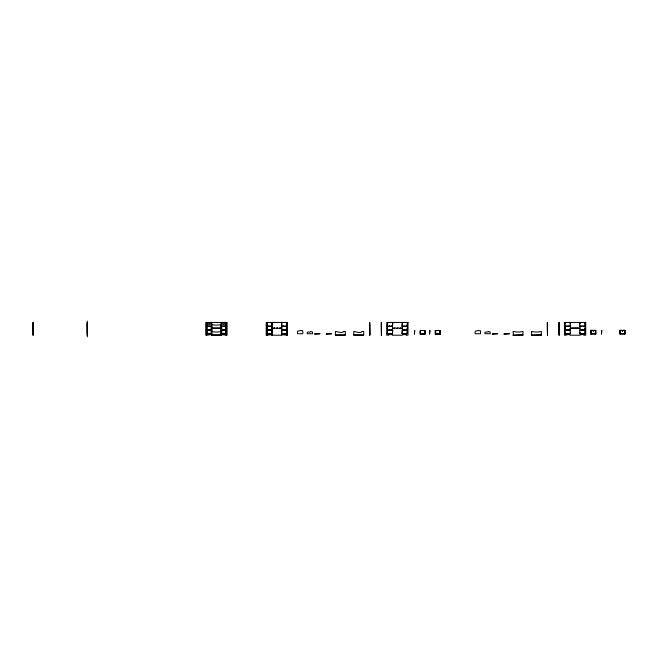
<?xml version="1.0" encoding="UTF-8"?>
<svg xmlns="http://www.w3.org/2000/svg" width="658" height="658" viewBox="0 0 658 658"><rect width="100%" height="100%" fill="white"/><g stroke="black" fill="none" stroke-linecap="round" stroke-linejoin="round"><path stroke-width="0.99" d="M593.368 331.106L593.878 330.234L595.918 330.234L595.918 334.034L590.662 334.034L590.662 330.234L592.71 330.234L593.212 331.106M622.55 331.106L623.06 330.234L625.1 330.234L625.1 334.034L619.844 334.034L619.844 330.234L621.892 330.234L622.394 331.106M206.711 322.823C208.751 323.317 209.45 323.317 211.489 322.823M221.417 322.823C223.457 323.317 224.156 323.317 226.204 322.823M206.711 323.991C208.751 324.484 209.45 324.484 211.489 323.991M221.417 323.991C223.457 324.484 224.156 324.484 226.204 323.991M211.489 324.493C214.368 325.348 218.546 325.348 221.417 324.493M206.415 326.039L211.786 326.039M221.121 326.039L226.492 326.039M206.415 326.327L211.786 326.327M221.121 326.327L226.492 326.327M211.489 327.988L221.417 327.988M211.489 328.284L221.417 328.284M206.768 329.535L211.432 329.535M221.475 329.535L226.146 329.535M206.768 329.831L211.637 329.831M221.475 329.831L226.344 329.831M206.415 329.888L207.056 329.888M225.85 329.888L226.492 329.888M206.415 330.036L211.786 330.036M221.121 330.036L226.492 330.036M206.415 330.176L211.786 330.176M221.121 330.176L226.492 330.176M595.63 330.53L591.246 330.53L590.958 331.402M591.246 330.818L590.958 334.034M211.489 331.402C214.368 332.257 218.546 332.257 221.417 331.402M424.928 331.55L424.928 332.718M590.958 331.986L590.958 332.57M206.415 332.364L207.056 332.364M225.85 332.364L226.492 332.364M590.958 333.154L591.246 334.034M206.768 333.392L211.432 333.392M221.475 333.392L226.146 333.392M206.768 333.68L211.637 333.68M221.475 333.68L226.344 333.68M206.415 333.738L211.786 333.738M221.121 333.738L226.492 333.738M435.431 333.738L440.103 333.738M590.958 333.738L595.63 333.738M620.14 333.738L624.812 333.738M206.563 333.886L211.637 333.886M221.269 333.886L226.344 333.886M206.415 334.034L211.786 334.034M221.121 334.034L226.492 334.034M420.265 334.034L424.928 334.034L424.928 330.53M440.309 334.034L435.431 334.034L435.431 330.53M211.489 334.618L205.831 335.202L205.831 322.445L227.076 322.445L227.076 335.202L221.417 334.618M271.877 334.618L266.219 335.202L266.219 322.445L287.464 322.445L287.464 335.202L281.797 334.618M211.489 334.906L221.417 334.906M335.399 334.906L345.318 334.906M353.782 334.906L363.709 334.906M87.341 335.202L87.053 322.395M624.812 334.034L624.812 330.53L620.14 330.53L620.14 334.034M624.516 330.53L624.516 334.034M620.428 330.53L620.428 334.034M595.63 334.034L595.63 333.154L595.334 334.034M559.21 322.395L559.21 335.202L558.913 322.395M559.061 323.703L559.061 335.202M547.538 322.395L547.538 335.202L547.242 322.395M547.39 323.703L547.39 335.202M541.115 335.202L541.402 331.402C538.507 332.241 534.395 332.232 531.483 331.402L531.779 335.202M522.732 335.202L523.02 331.402C520.133 332.224 515.979 332.274 513.1 331.402L513.388 335.202M440.103 330.53L440.103 334.034M439.815 330.53L439.815 333.738M435.728 330.53L435.728 333.738M423.176 334.034L422.008 334.034M381.508 322.395L381.508 335.202L381.212 322.395M381.36 323.703L381.36 335.202M369.837 322.395L369.837 335.202L369.541 322.395M369.689 323.703L369.689 335.202M286.88 322.395L286.88 335.202M286.732 323.703L286.732 335.202M286.584 322.395L286.584 335.202M281.797 322.395L281.797 335.202L271.877 335.202L271.877 322.395M281.649 323.703L281.649 335.202M281.509 322.395L281.509 335.202M272.165 322.395L272.165 335.202M272.025 323.703L272.025 335.202M267.09 322.395L267.09 335.202M266.942 323.703L266.942 335.202M266.803 322.395L266.803 335.202M226.492 322.395L226.492 335.202M226.344 323.703L226.344 335.202M226.204 322.395L226.204 335.202M225.85 326.039L225.85 329.535M225.85 330.176L225.85 333.68M224.394 326.327L223.226 326.327M221.762 326.039L221.762 329.535M221.762 330.176L221.762 333.68M221.417 322.395L221.417 335.202L211.489 335.202L211.432 330.176M221.269 323.703L221.269 335.202M221.121 322.395L221.121 335.202M211.786 322.395L211.786 335.202M211.637 323.703L211.637 335.202M211.489 322.395L211.432 329.831M211.144 326.039L211.144 329.535M211.144 330.176L211.144 333.68M209.688 326.327L208.52 326.327M207.056 326.039L207.056 329.535M207.056 330.176L207.056 333.68M206.711 322.395L206.711 335.202M206.563 323.703L206.563 335.202M206.415 322.395L206.415 335.202M87.341 321.17L87.341 336.83M87.193 323.703L87.193 335.202M33.188 322.395L33.188 335.202L32.9 322.395M33.048 323.703L33.048 335.202M343.863 331.402C342.168 333.754 337.653 331.64 335.399 331.402L335.399 335.202L345.318 335.202L345.318 331.402L343.863 331.402M362.245 331.402C360.568 333.771 356.011 331.673 353.782 331.402L353.782 335.202L363.709 335.202L363.709 331.402L362.245 331.402M300.69 330.53C298.025 331.657 297.169 329.617 297.424 333.738L302.795 333.738L302.795 330.818L300.69 330.53M310.502 331.698C309.178 332.849 306.48 330.81 307.237 333.738L312.599 333.738L312.311 331.698L310.502 331.698M478.391 330.53C475.726 331.657 474.87 329.617 475.125 333.738L480.496 333.738L480.496 330.818L478.391 330.53M488.203 331.698C486.879 332.849 484.181 330.81 484.938 333.738L490.3 333.738L490.013 331.698L488.203 331.698M408.001 322.445L386.756 322.445L386.756 335.202L388.508 335.202L388.508 334.618L392.423 334.618L392.423 335.202L402.342 335.202L402.342 334.618L406.249 334.618L406.249 335.202L408.001 335.202L408.001 322.445M585.702 322.445L564.457 322.445L564.457 335.202L566.209 335.202L566.209 334.618L570.124 334.618L570.124 335.202L580.043 335.202L580.043 334.618L583.95 334.618L583.95 335.202L585.702 335.202L585.702 322.445M387.636 323.029L387.34 326.533L387.636 323.029M392.711 323.029L392.423 326.533L392.711 323.029M402.342 323.029L402.054 326.533L402.342 323.029M407.417 323.029L407.129 326.533L407.417 323.029M565.337 323.029L565.041 324.197L565.337 323.029M570.412 323.029L570.124 324.197L570.412 323.029M580.043 323.029L579.747 324.197L580.043 323.029M585.118 323.029L584.83 324.197L585.118 323.029M565.337 325.365L565.041 326.533L565.337 325.365M570.412 325.365L570.124 326.533L570.412 325.365M580.043 325.365L579.747 326.533L580.043 325.365M585.118 325.365L584.83 326.533L585.118 325.365M269.188 326.039L267.444 326.327L269.188 326.039M271.524 326.039L269.772 326.327L271.524 326.039M283.902 326.039L282.15 326.327L283.902 326.039M286.23 326.039L284.486 326.327L286.23 326.039M389.733 326.039L387.981 326.327L389.733 326.039M392.069 326.039L390.317 326.327L392.069 326.039M404.448 326.039L402.696 326.327L404.448 326.039M406.776 326.039L405.024 326.327L406.776 326.039M566.267 326.039L565.683 326.327L566.267 326.039M567.435 326.039L566.851 326.327L567.435 326.039M568.602 326.039L568.019 326.327L568.602 326.039M569.77 326.039L569.186 326.327L569.77 326.039M580.981 326.039L580.397 326.327L580.981 326.039M582.141 326.039L581.557 326.327L582.141 326.039M583.309 326.039L582.725 326.327L583.309 326.039M584.477 326.039L583.893 326.327L584.477 326.039M387.636 327.7L387.34 328.868L387.636 327.7M392.711 327.7L392.423 328.868L392.711 327.7M402.342 327.7L402.054 328.868L402.342 327.7M407.417 327.7L407.129 328.868L407.417 327.7M565.337 327.7L565.041 328.868L565.337 327.7M570.412 327.7L570.124 328.868L570.412 327.7M580.043 327.7L579.747 328.868L580.043 327.7M585.118 327.7L584.83 328.868L585.118 327.7M274.797 327.988L273.045 328.284L274.797 327.988M277.709 327.988L275.965 328.284L277.709 327.988M280.629 327.988L278.877 328.284L280.629 327.988M395.343 327.988L393.591 328.284L395.343 327.988M398.255 327.988L396.503 328.284L398.255 327.988M401.174 327.988L399.422 328.284L401.174 327.988M571.876 327.988L571.292 328.284L571.876 327.988M573.036 327.988L572.46 328.284L573.036 327.988M574.204 327.988L573.62 328.284L574.204 327.988M575.372 327.988L574.788 328.284L575.372 327.988M576.54 327.988L575.956 328.284L576.54 327.988M577.708 327.988L577.124 328.284L577.708 327.988M578.875 327.988L578.292 328.284L578.875 327.988M269.188 329.888L267.444 330.176L269.188 329.888M271.524 329.888L269.772 330.176L271.524 329.888M283.902 329.888L282.15 330.176L283.902 329.888M286.23 329.888L284.486 330.176L286.23 329.888M389.733 329.888L387.981 330.176L389.733 329.888M392.069 329.888L390.317 330.176L392.069 329.888M404.448 329.888L402.696 330.176L404.448 329.888M406.776 329.888L405.024 330.176L406.776 329.888M566.267 329.888L565.683 330.176L566.267 329.888M567.435 329.888L566.851 330.176L567.435 329.888M568.602 329.888L568.019 330.176L568.602 329.888M569.77 329.888L569.186 330.176L569.77 329.888M580.981 329.888L580.397 330.176L580.981 329.888M582.141 329.888L581.557 330.176L582.141 329.888M583.309 329.888L582.725 330.176L583.309 329.888M584.477 329.888L583.893 330.176L584.477 329.888M387.636 330.036L387.34 333.532L387.636 330.036M392.711 330.036L392.423 333.532L392.711 330.036M402.342 330.036L402.054 333.532L402.342 330.036M407.417 330.036L407.129 333.532L407.417 330.036M565.337 330.036L565.041 331.204L565.337 330.036M570.412 330.036L570.124 331.204L570.412 330.036M580.043 330.036L579.747 331.204L580.043 330.036M585.118 330.036L584.83 331.204L585.118 330.036M414.713 330.53L414.425 334.034L414.713 330.53M422.008 330.53L420.059 330.53L420.059 334.239L425.134 334.239L425.134 330.53L422.008 330.53M429.888 330.53L429.6 334.034L429.888 330.53M437.183 330.53L435.234 330.53L435.234 334.239L440.309 334.239L440.309 330.53L437.183 330.53M601.757 330.53L601.461 334.034L601.757 330.53M595.63 330.818L595.334 331.402L595.63 330.818M420.552 331.55L420.265 332.718L420.552 331.55M595.63 331.986L595.334 332.57L595.63 331.986M565.337 332.364L565.041 333.532L565.337 332.364M570.412 332.364L570.124 333.532L570.412 332.364M580.043 332.364L579.747 333.532L580.043 332.364M585.118 332.364L584.83 333.532L585.118 332.364M269.188 333.738L267.444 334.034L269.188 333.738M271.524 333.738L269.772 334.034L271.524 333.738M283.902 333.738L282.15 334.034L283.902 333.738M286.23 333.738L284.486 334.034L286.23 333.738M319.936 333.738L314.565 334.034L319.936 333.738M331.607 333.738L326.236 334.034L331.607 333.738M389.733 333.738L387.981 334.034L389.733 333.738M392.069 333.738L390.317 334.034L392.069 333.738M404.448 333.738L402.696 334.034L404.448 333.738M406.776 333.738L405.024 334.034L406.776 333.738M497.637 333.738L492.266 334.034L497.637 333.738M509.308 333.738L503.938 334.034L509.308 333.738M566.267 333.738L565.683 334.034L566.267 333.738M567.435 333.738L566.851 334.034L567.435 333.738M568.602 333.738L568.019 334.034L568.602 333.738M569.77 333.738L569.186 334.034L569.77 333.738M580.981 333.738L580.397 334.034L580.981 333.738M582.141 333.738L581.557 334.034L582.141 333.738M583.309 333.738L582.725 334.034L583.309 333.738M584.477 333.738L583.893 334.034L584.477 333.738M523.02 334.906L513.1 335.202L523.02 334.906M541.402 334.906L531.483 335.202L541.402 334.906"/></g></svg>
